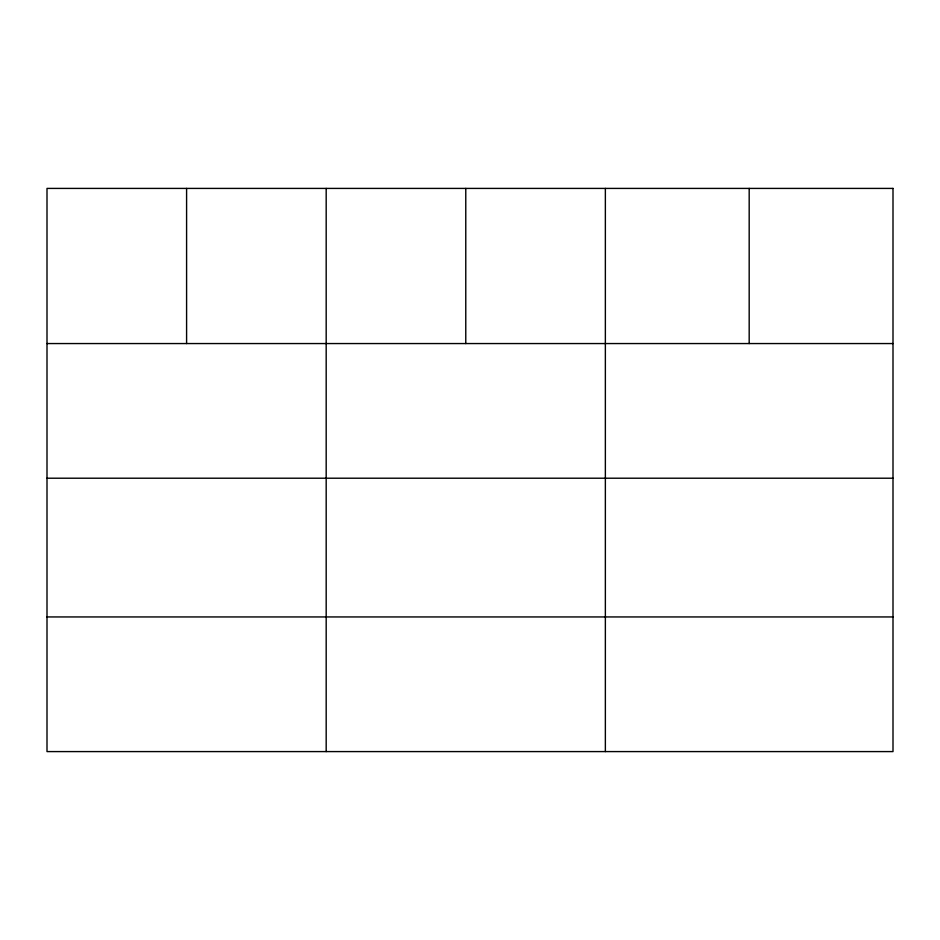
<?xml version="1.0" encoding="UTF-8"?>
<svg xmlns="http://www.w3.org/2000/svg" width="940" height="940" viewBox="0 0 940 940"><rect width="100%" height="100%" fill="white"/><g stroke="black" fill="none" stroke-linecap="round" stroke-linejoin="round"><path stroke-width="1.41" d="M47 343.558L893 343.558M47 478.213L893 478.213M47 616.945L893 616.945M749.18 188.411L749.18 343.558M605.36 188.411L605.36 751.589M465.77 188.411L465.77 343.558M326.18 188.411L326.18 751.589M186.59 188.411L186.59 343.558M893 188.411L47 188.411L47 751.589L893 751.589L893 188.411"/></g></svg>
